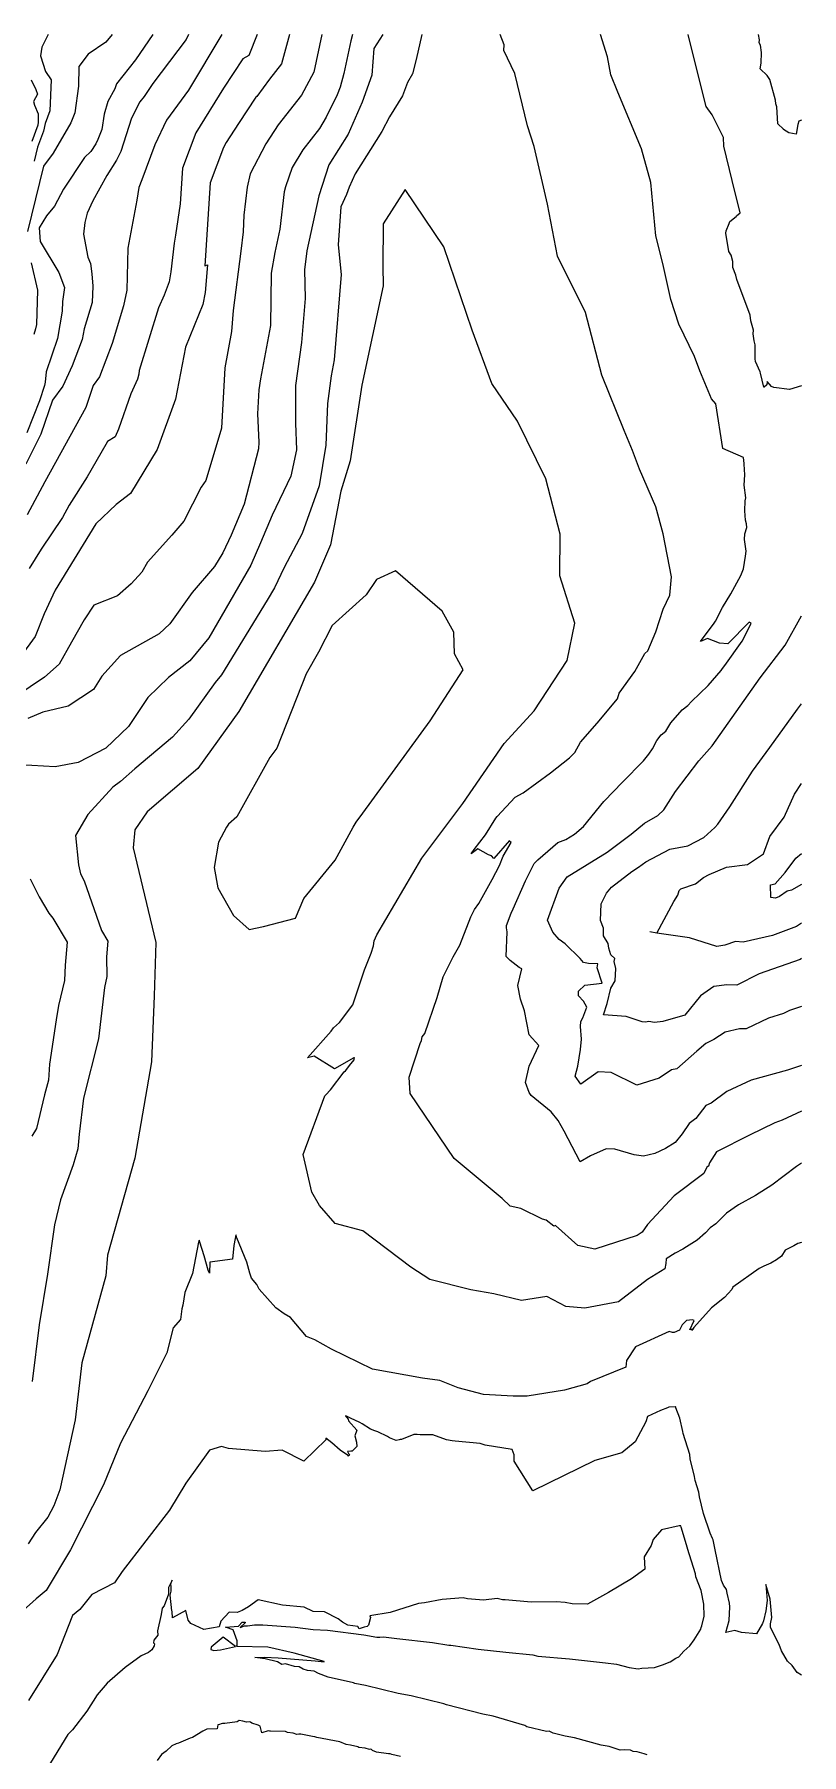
# Model space of a CAD drawing. Header units: metres. Extents: x 808189 to 809552, y 9158146 to 9159172.
# Drawn here: x 809252 to 809552, y 9158498 to 9159172 of the extents above; entities that cross this region are included whole.
import ezdxf

# ---------------------------------------------------------------- set-up
doc = ezdxf.new("R2010")
doc.units = ezdxf.units.M
doc.layers.add('C-TOPO-MAJR', color=9, linetype='Continuous')

msp = doc.modelspace()

# ---------------------------------------------------------------- linework, layer by layer
at = {"layer": 'C-TOPO-MAJR', "color": 9, "linetype": 'Continuous', "lineweight": 5}
for points, elevation in [([(809364.27, 9159172.13), (809361.2, 9159157.32), (809356.34, 9159148.28), (809347.21, 9159136.67), (809342.44, 9159129.19), (809336.24, 9159117.46), (809335.05, 9159112.24), (809333.74, 9159101.34), (809333.48, 9159094.79), (809332.58, 9159087.23), (809329.6, 9159063.91), (809328.95, 9159055.78), (809326.36, 9159041.46), (809325.06, 9159017.9), (809318.92, 9158997.33), (809317, 9158994.75), (809310.28, 9158981.44), (809305.5, 9158975.95), (809296.01, 9158965.32), (809293.75, 9158961.42), (809289.57, 9158956.81), (809284.22, 9158952.16), (809275.02, 9158948.46), (809271.12, 9158942.69), (809266.17, 9158934.02), (809261.43, 9158925.37), (809255.58, 9158920.31), (809232.62, 9158904.8)], 2760), ([(809388.24, 9159172.13), (809384.67, 9159166.54), (809383.95, 9159156.15), (809380.11, 9159145.57), (809374.68, 9159133.02), (809367.12, 9159121.02), (809363.16, 9159108.87), (809358.42, 9159087.37), (809357.53, 9159079.88), (809357.85, 9159068.71), (809356.32, 9159051.46), (809354.06, 9159034.62), (809354.01, 9159019.8), (809354.35, 9159009.31), (809352.19, 9158999.01), (809344.82, 9158983.76), (809340.29, 9158972.96), (809336.55, 9158964.14), (809319.99, 9158935.64), (809312.58, 9158926.66), (809304.2, 9158920.14), (809296.14, 9158912.31), (809288.58, 9158900.97), (809279.67, 9158892.5), (809268.85, 9158886.78), (809259.85, 9158885.17), (809246.14, 9158885.93)], 2780), ([(809351.71, 9159172.13), (809348.47, 9159160.58), (809343.84, 9159154.58), (809338.89, 9159147.81), (809338.5, 9159147.59), (809331.64, 9159137.23), (809326.87, 9159129.75), (809325.84, 9159127.79), (809320.53, 9159113.98), (809318.49, 9159081.49), (809319.49, 9159081.86), (809318.62, 9159071.01), (809317.67, 9159066.23), (809310.86, 9159049.59), (809306.96, 9159029.16), (809299.84, 9159009.46), (809289.4, 9158992.23), (809283.75, 9158987.89), (809275.79, 9158980.36), (809259.86, 9158954.41), (809255.5, 9158945.1), (809251.99, 9158936.25), (809246.43, 9158928.55)], 2750), ([(809312.13, 9159172.13), (809311.1, 9159170.16), (809298.11, 9159152.91), (809294.69, 9159147.78), (809292.97, 9159145.66), (809289.69, 9159139.26), (809285.5, 9159126.23), (809283.83, 9159122.89), (809280.07, 9159116.78), (809274.55, 9159106.86), (809272.39, 9159102.09), (809271.42, 9159098.42), (809270.9, 9159093.85), (809272.61, 9159084.8), (809273.63, 9159082.37), (809274.24, 9159078.35), (809274.54, 9159073.49), (809274.27, 9159067.09), (809271.25, 9159056.73), (809270.36, 9159052.6), (809266.48, 9159042.29), (809262.82, 9159034.36), (809258.78, 9159028.84), (809254.25, 9159015.49), (809248.33, 9159003.78)], 2720), ([(809298.06, 9159172.13), (809291.36, 9159162.11), (809283.85, 9159152.76), (809283.16, 9159150.84), (809280.47, 9159145.88), (809279, 9159140.89), (809278.11, 9159134.91), (809276.54, 9159130.92), (809275.7, 9159129.25), (809273.82, 9159126.2), (809271.35, 9159123.87), (809263.1, 9159111.47), (809259.5, 9159104.88), (809256.36, 9159101.08), (809253.55, 9159096.36), (809253.9, 9159090.96), (809261.27, 9159078.81), (809263.47, 9159073), (809262.68, 9159067.46), (809262.56, 9159063.63), (809260.67, 9159053), (809256.25, 9159039.97), (809255.89, 9159035.88), (809255.62, 9159034.6), (809253.72, 9159028.57), (809248.71, 9159015.98)], 2710), ([(809325.16, 9159172.13), (809312.05, 9159150.24), (809303.42, 9159138.58), (809298.84, 9159128.85), (809293.73, 9159115.14), (809292.57, 9159112.16), (809291.85, 9159107.22), (809288.33, 9159088.34), (809287.94, 9159071.97), (809286.59, 9159065.77), (809282.22, 9159051.02), (809277.17, 9159037.95), (809274.72, 9159034.55), (809271.81, 9159026), (809255.72, 9158996.77), (809248.84, 9158983.85)], 2730), ([(809282.16, 9159172.13), (809279.62, 9159169.07), (809272.8, 9159164.4), (809269.04, 9159159.56), (809269, 9159151.86), (809267.55, 9159141.41), (809265.93, 9159137.45), (809259.07, 9159125.57), (809255.19, 9159120.46), (809249, 9159094.87)], 2700), ([(809376.33, 9159172.13), (809375.74, 9159169.59), (809372.97, 9159156.87), (809371.5, 9159151.5), (809370.32, 9159148.39), (809366.08, 9159139.73), (809363.36, 9159135.28), (809356.82, 9159126.92), (809352.73, 9159119.96), (809350.03, 9159112.46), (809349.58, 9159110.5), (809347.81, 9159095.78), (809345.95, 9159086.63), (809344.49, 9159078.62), (809344.25, 9159058.07), (809340.28, 9159037.21), (809339.62, 9159032.89), (809339.08, 9159023.39), (809339.67, 9159012.29), (809339.48, 9159009.77), (809333.84, 9158988.03), (809328.81, 9158975.92), (809325.58, 9158968.95), (809322.29, 9158963.67), (809313.5, 9158953.45), (809304.73, 9158941.22), (809300.62, 9158937.29), (809285.37, 9158928.77), (809278.14, 9158920.64), (809274.89, 9158915.42), (809264.98, 9158908.86), (809255, 9158906.52), (809249.13, 9158904.14)], 2770), ([(809338.92, 9159172.13), (809335.74, 9159163.83), (809333.42, 9159162.51), (809325.8, 9159151.01), (809314.95, 9159133.52), (809309.74, 9159119.72), (809308.82, 9159105.77), (809307.03, 9159093.43), (809306.44, 9159090.28), (809305.2, 9159079.11), (809304.44, 9159075.24), (809302.54, 9159069.96), (809300.37, 9159065.03), (809292.78, 9159040.44), (809292.57, 9159039.01), (809292.13, 9159037.03), (809289.53, 9159031.32), (809284.63, 9159017.39), (809283.31, 9159014.46), (809280.39, 9159012.57), (809279.73, 9159011.47), (809272.36, 9158998.83), (809265.36, 9158987.73), (809262.74, 9158982.86), (809254.31, 9158970.39), (809249.6, 9158962.88)], 2740), ([(809403.51, 9159172.13), (809401.23, 9159162.24), (809399.86, 9159156.64), (809397.88, 9159153.26), (809395.89, 9159148.09), (809390.78, 9159139.86), (809387.79, 9159134.13), (809377.39, 9159117.46), (809375, 9159112.24), (809373.97, 9159109.36), (809371.74, 9159104.58), (809370.76, 9159089.73), (809371.88, 9159077.99), (809369.21, 9159044.64), (809368.01, 9159038.33), (809366.56, 9159027.44), (809365.83, 9159011.15), (809363.26, 9158995.25), (809356.56, 9158976.59), (809349.59, 9158963.29), (809345.71, 9158955.24), (809342.95, 9158950.49), (809324.97, 9158921.15), (809322.5, 9158918.14), (809312.22, 9158903.86), (809305.82, 9158896.73), (809291.1, 9158884.4), (809285.45, 9158879.45), (809282.43, 9158877.18), (809272.6, 9158866.5), (809267.8, 9158858.25), (809268.93, 9158846.73), (809269.77, 9158843.21), (809271.19, 9158840.41), (809277.98, 9158820.97), (809280.47, 9158816.81), (809279.9, 9158810.75), (809280.05, 9158802.94), (809279.2, 9158798.7), (809276.84, 9158778.58), (809270.95, 9158755.37), (809269.18, 9158741.22), (809268.64, 9158735.49), (809266.85, 9158729.15), (809261.94, 9158715.52), (809259.56, 9158705.66), (809256.85, 9158686.38), (809253.57, 9158666.55), (809250.76, 9158644.23)], 2790), ([(809257.06, 9159172.13), (809254.6, 9159167.14), (809254.01, 9159163.79), (809256.09, 9159157.55), (809258.22, 9159154.29), (809257.77, 9159142.2), (809255.89, 9159137.16), (809255.26, 9159134.2), (809252.88, 9159127.96), (809251.57, 9159122.44)], 2690), ([(809552.33, 9158750.26), (809544.75, 9158746.75), (809541.88, 9158745.67), (809531.89, 9158740.87), (809518.96, 9158734.25), (809516.2, 9158730), (809515.82, 9158728.64), (809515.65, 9158728.55), (809515.25, 9158728.24), (809513.97, 9158725.82), (809502.4, 9158717.06), (809492, 9158705.87), (809489.85, 9158702.83), (809487.93, 9158701.55), (809471.35, 9158696.19), (809464.7, 9158697.55), (809455.87, 9158705.37), (809455.24, 9158705.21), (809452.21, 9158707.57), (809450.78, 9158707.95), (809442.29, 9158712.11), (809438.1, 9158713.04), (809434.97, 9158716), (809416.24, 9158731.71), (809398.91, 9158757.17), (809398.56, 9158763.55), (809402.89, 9158776.72), (809403.37, 9158777.88), (809403.66, 9158779.39), (809404.73, 9158780.59), (809409.49, 9158794.73), (809411.84, 9158802.89), (809415.73, 9158810.71), (809418.38, 9158815.21), (809422.67, 9158826.42), (809424.2, 9158829.23), (809425.8, 9158831.64), (809431.04, 9158841), (809433.93, 9158846.51), (809435.44, 9158850.18), (809438.49, 9158855.52), (809437.88, 9158856.05), (809437.88, 9158856.3), (809431.66, 9158849.23), (809430.86, 9158850.31), (809429.64, 9158850.66), (809425.51, 9158853.05), (809422.9, 9158851.1), (809423.96, 9158852.72), (809428.5, 9158858.45), (809432.46, 9158865.02), (809433.01, 9158865.7), (809440.07, 9158873.26), (809443.23, 9158874.94), (809453.95, 9158882.77), (809461.36, 9158888.65), (809463.47, 9158890.81), (809465.74, 9158894.77), (809472.21, 9158902.23), (809480.14, 9158911.83), (809480.82, 9158914.06), (809486.98, 9158922.43), (809490.95, 9158929.59), (809492.01, 9158930.6), (809495.17, 9158938.02), (809498.09, 9158946.9), (809500.65, 9158952.46), (809501.32, 9158959.57), (809498.1, 9158976.41), (809495.22, 9158986.98), (809488.8, 9159001.75), (809486.11, 9159009.03), (809482.77, 9159016.91), (809474.08, 9159038.66), (809467.65, 9159063.12), (809456.65, 9159085.21), (809452.72, 9159105.65), (809447.54, 9159128.23), (809444.97, 9159136.34), (809440.01, 9159156.81), (809435.59, 9159165.88), (809435.81, 9159168.01), (809434.17, 9159172.13)], 2790), ([(809552.33, 9158768.12), (809546.83, 9158766.3), (809532.61, 9158762.38), (809523.02, 9158757.86), (809516.83, 9158753.39), (809514.77, 9158752.38), (809510.94, 9158747.33), (809508.26, 9158745.39), (809505.52, 9158741.34), (809502.74, 9158737.97), (809498.97, 9158735.6), (809494.78, 9158733.58), (809490.42, 9158732.57), (809486.66, 9158733.17), (809479.19, 9158735.27), (809475.75, 9158735.49), (809469.62, 9158732.73), (809465.57, 9158730.31), (809459.3, 9158742.35), (809456.94, 9158746.61), (809454.13, 9158749.97), (809446.36, 9158756.29), (809445.61, 9158757.55), (809444.08, 9158761.46), (809445.62, 9158767.79), (809449.35, 9158775.98), (809445.57, 9158780.13), (809443.68, 9158789.55), (809442.23, 9158794.13), (809441.12, 9158799.41), (809442.74, 9158805.97), (809441.69, 9158806.52), (809438.07, 9158809.22), (809436.53, 9158810.88), (809436.99, 9158820.52), (809436.66, 9158822.06), (809436.73, 9158822.95), (809438.47, 9158827.79), (809439.34, 9158829.5), (809444.15, 9158840.5), (809447.57, 9158847.27), (809448.92, 9158848.66), (809456.83, 9158855.51), (809459.94, 9158856.67), (809463.33, 9158858.76), (809466.86, 9158861.71), (809474.89, 9158871.5), (809475.02, 9158871.69), (809482.13, 9158879.13), (809490.38, 9158887.52), (809492.49, 9158890.06), (809493.91, 9158892.21), (809495.59, 9158895.45), (809497.28, 9158897.68), (809499.12, 9158899.06), (809500.24, 9158901.08), (809501.15, 9158902.39), (809505.57, 9158907.5), (809507.78, 9158909.17), (809509.13, 9158910.69), (809515.7, 9158916.99), (809520.76, 9158922.87), (809521.31, 9158923.73), (809522.31, 9158924.85), (809529.04, 9158934.4), (809532.47, 9158941.06), (809532.54, 9158941.47), (809531.73, 9158941.8), (809523.47, 9158933.38), (809520.14, 9158933.6), (809515.52, 9158935.47), (809512.7, 9158934.21), (809518.12, 9158941.43), (809518.64, 9158942.24), (809521.35, 9158947.51), (809524.64, 9158952.91), (809528.47, 9158960.05), (809529.54, 9158962.78), (809530.38, 9158967.64), (809530.56, 9158969.6), (809530.02, 9158974.24), (809530.08, 9158976.37), (809530.9, 9158978.92), (809530.8, 9158980.36), (809530.38, 9158981.78), (809530.15, 9158985.51), (809530.23, 9158989.39), (809530.42, 9158990.56), (809529.77, 9158995.56), (809530.05, 9158999.57), (809529.83, 9159003.76), (809529.78, 9159004.02), (809529.52, 9159006.28), (809521.41, 9159009.83), (809518.74, 9159027.31), (809517.06, 9159029.34), (809512.41, 9159040.3), (809510.3, 9159045.92), (809504.27, 9159058.63), (809501.1, 9159068.23), (809497.95, 9159082.4), (809495.15, 9159093.23), (809493.24, 9159114.08), (809489.61, 9159127.26), (809480.34, 9159149.52), (809477.59, 9159156.32), (809476.23, 9159163.28), (809473.5, 9159172.13)], 2780), ([(809552.33, 9159034.37), (809547.65, 9159032.94), (809541.49, 9159033.83), (809540.48, 9159034.12), (809538.9, 9159036.18), (809538.74, 9159034.88), (809537.68, 9159033.94), (809537.47, 9159033.96), (809536.16, 9159039.37), (809536.11, 9159039.9), (809534.29, 9159043.94), (809534.1, 9159044.99), (809534.15, 9159050.45), (809533.79, 9159052.01), (809533.36, 9159054.85), (809533.47, 9159056.23), (809532.46, 9159059.93), (809532.18, 9159062.14), (809526.99, 9159076.04), (809526.58, 9159077.73), (809525.36, 9159080.75), (809525.33, 9159083.12), (809524.72, 9159085.6), (809523.86, 9159087.03), (809522.7, 9159094.27), (809522.79, 9159095.11), (809523.97, 9159098.08), (809524.17, 9159098.88), (809526.74, 9159100.84), (809526.87, 9159101), (809528.31, 9159102.15), (809525.11, 9159114.84), (809521.86, 9159128.29), (809521.67, 9159131.7), (809517.27, 9159140.6), (809514.95, 9159143.83), (809508.69, 9159168.77), (809507.9, 9159172.13)], 2770), ([(809552.33, 9159138.49), (809551.29, 9159138.08), (809550.88, 9159136.88), (809550.2, 9159132.99), (809547.33, 9159133.52), (809545.27, 9159134.89), (809545.28, 9159134.98), (809542.99, 9159137.13), (809542.69, 9159143.8), (809542.23, 9159144.97), (809542.1, 9159146.35), (809539.93, 9159154.49), (809539.85, 9159154.41), (809538.89, 9159156.05), (809536.07, 9159158.64), (809536.52, 9159160.91), (809536.68, 9159165.01), (809536.2, 9159167.86), (809535.75, 9159168.86), (809535.87, 9159170.02), (809535.5, 9159172.13)], 2760), ([(809250.41, 9159154.29), (809252.28, 9159150.59), (809252.86, 9159148.74), (809251.38, 9159145.8), (809251.76, 9159144.45), (809253.19, 9159141.06), (809253.13, 9159137.76), (809252.99, 9159136.55), (809250.62, 9159130.17)], 2680), ([(809552.33, 9158729.81), (809550.32, 9158728.56), (809540.63, 9158721.28), (809534.22, 9158717.16), (809527.59, 9158713.53), (809522.9, 9158710.23), (809518.71, 9158706.04), (809516.56, 9158704.46), (809514.73, 9158702.53), (809511.42, 9158699.68), (809507.17, 9158697.12), (809505.84, 9158696.08), (809502.82, 9158694.59), (809499.22, 9158692.35), (809499.09, 9158690.5), (809498.79, 9158688.41), (809491.99, 9158684.23), (809480.64, 9158675.55), (809467.41, 9158672.97), (809459.95, 9158673.62), (809452.44, 9158677.58), (809442.61, 9158676.01), (809431.74, 9158678.69), (809422.65, 9158680.22), (809406.58, 9158684.26), (809399.19, 9158689.06), (809380.34, 9158703.37), (809369.54, 9158706.22), (809363.37, 9158713.26), (809360.46, 9158718.43), (809357.05, 9158733.3), (809365.56, 9158756.23), (809365.83, 9158756.58), (809367.66, 9158758.56), (809373.1, 9158765.58), (809373.55, 9158766.04), (809375.69, 9158768.71), (809375.78, 9158768.87), (809377.01, 9158770.29), (809376.94, 9158770.56), (809377.15, 9158771.1), (809376.82, 9158771.07), (809369.27, 9158766.75), (809361.26, 9158771.81), (809358.66, 9158771.14), (809367.92, 9158781.55), (809368.91, 9158782.92), (809371.19, 9158785.02), (809376.45, 9158791.92), (809381.09, 9158805.53), (809383.7, 9158812.15), (809384.6, 9158815.04), (809384.87, 9158816.94), (809385.93, 9158819.37), (809403.5, 9158849.35), (809419.58, 9158870.81), (809435.74, 9158894.29), (809447.58, 9158907.02), (809460.41, 9158926.81), (809463.41, 9158941.46), (809457.63, 9158959.98), (809457.67, 9158976.25), (809452.15, 9158997.95), (809441.02, 9159020.63), (809430.92, 9159035.3), (809423.29, 9159056.24), (809412.15, 9159088.87), (809396.96, 9159111.37), (809388.3, 9159097.93), (809388.21, 9159081.35), (809388.33, 9159073.61), (809380.02, 9159034.7), (809375.36, 9159005.07), (809371.75, 9158993.14), (809367.74, 9158972.07), (809361.43, 9158957.46), (809331.86, 9158906.76), (809315.74, 9158884.46), (809295.9, 9158867.54), (809291.04, 9158860.46), (809290.37, 9158853.46), (809299.31, 9158816.27), (809298.63, 9158795.35), (809297.55, 9158769.58), (809291.08, 9158731.81), (809280.33, 9158693.79), (809279.67, 9158685.75), (809270.25, 9158651.64), (809267.62, 9158629.32), (809261.68, 9158601.85), (809259.31, 9158595.62), (809256.96, 9158591.08), (809252.05, 9158585.16), (809249.2, 9158580.65)], 2800), ([(809250.42, 9159082.56), (809252.86, 9159071.91), (809252.46, 9159058.48), (809252.14, 9159056.71), (809251.41, 9159054.54)], 2700), ([(809552.33, 9158791.2), (809547.62, 9158789.67), (809545.22, 9158788.46), (809539.38, 9158786.69), (809530.66, 9158782.43), (809528.02, 9158782.51), (809522.42, 9158781.19), (809517.95, 9158778.25), (809514.85, 9158776.78), (809511.22, 9158773.72), (809503.48, 9158766.77), (809501.29, 9158766.47), (809496.55, 9158763.12), (809487.74, 9158760.39), (809477.72, 9158765.42), (809472.57, 9158765.63), (809465.88, 9158760.75), (809463.65, 9158763.98), (809464.62, 9158767.89), (809465.72, 9158774.33), (809466.07, 9158778.44), (809465.72, 9158783.34), (809465.78, 9158785.31), (809466.65, 9158786.82), (809468.17, 9158790.94), (809466.8, 9158793.3), (809464.85, 9158795.47), (809464.86, 9158797.22), (809467.38, 9158799.55), (809474.24, 9158800.4), (809472.17, 9158806.44), (809472.52, 9158807.9), (809468.81, 9158808.06), (809466.88, 9158808.43), (809465.6, 9158809.99), (809459.74, 9158815.72), (809457.33, 9158817.42), (809457.35, 9158817.53), (809454.78, 9158820.29), (809452.81, 9158825.09), (809457.33, 9158837.63), (809460.4, 9158841.97), (809476.11, 9158851.7), (809485.49, 9158858.69), (809490.78, 9158863.07), (809496.04, 9158866.05), (809498.39, 9158868.34), (809502.96, 9158875.42), (809512.06, 9158887.54), (809517.28, 9158893.34), (809536.07, 9158920), (809545.87, 9158932.8), (809552.33, 9158944.33)], 2770), ([(809552.33, 9158810), (809551.73, 9158809.65), (809535.64, 9158803.99), (809526.97, 9158799.64), (809523.01, 9158799.75), (809517.94, 9158799.02), (809512.68, 9158795.38), (809506.55, 9158787.81), (809497.99, 9158785.36), (809494.71, 9158784.9), (809492.49, 9158785.35), (809491.12, 9158785.14), (809489.86, 9158785.17), (809483.55, 9158787.31), (809474.74, 9158787.91), (809476.16, 9158792.37), (809477.54, 9158798.36), (809479.27, 9158801.33), (809479.57, 9158806.07), (809478.83, 9158808.8), (809479.09, 9158810.07), (809477.53, 9158811.53), (809476.77, 9158814.05), (809476.52, 9158815.96), (809474.75, 9158818.92), (809474.64, 9158821.87), (809473.47, 9158824.88), (809473.83, 9158831.5), (809475.94, 9158835.68), (809476.48, 9158836.43), (809477.84, 9158838.03), (809485.84, 9158844.15), (809488.46, 9158845.77), (809491.27, 9158847.87), (809500.67, 9158852.88), (809507.74, 9158854.19), (809514.03, 9158857.44), (809518.39, 9158861.42), (809519.57, 9158862.67), (809524.18, 9158869.51), (809533.1, 9158883.49), (809539.87, 9158892.75), (809550.69, 9158907.7), (809552.33, 9158909.85)], 2760), ([(809552.33, 9158823.92), (809550.3, 9158822.58), (809540.9, 9158819.02), (809529.49, 9158816.48), (809526.41, 9158816.66), (809522.21, 9158815.21), (809519.06, 9158814.71), (809508.43, 9158818.08), (809495.64, 9158819.96), (809502.27, 9158832.41), (809503.77, 9158834.8), (809504.29, 9158836.64), (809505.03, 9158837.28), (809510.78, 9158839.28), (809513.87, 9158841.82), (809516.08, 9158842.96), (809522.89, 9158845.88), (809531.13, 9158846.81), (809537.36, 9158851.01), (809539.84, 9158857.81), (809545.49, 9158865.41), (809549.6, 9158874.44), (809552.33, 9158878.67)], 2750), ([(809552.33, 9158839.07), (809548.41, 9158836.76), (809546.74, 9158836.38), (809543.64, 9158834.28), (809542.13, 9158833.68), (809540.32, 9158834), (809540.16, 9158838.93), (809541.96, 9158839.3), (809545.87, 9158843.72), (809550.06, 9158849.37), (809552.33, 9158851.24)], 2740), ([(809249.98, 9158841.23), (809253.53, 9158834.23), (809257.28, 9158827.78), (809258.95, 9158825.84), (809264.55, 9158816.5), (809263.69, 9158807.4), (809263.43, 9158801.46), (809261.15, 9158791.56), (809260.16, 9158786.01), (809257.61, 9158768.59), (809257.24, 9158762.4), (809255.63, 9158756.64), (809252.47, 9158743.45), (809250.73, 9158740.46)], 2780), ([(809495.64, 9158819.96), (809492.92, 9158820.49)], 2750), ([(809552.33, 9158698.78), (809550.92, 9158698.39), (809549.34, 9158697.44), (809545.9, 9158695.78), (809544.49, 9158693.45), (809542.5, 9158691.91), (809540.26, 9158690.68), (809537.58, 9158689.54), (809535.68, 9158688.53), (809525.33, 9158681.25), (809524.98, 9158680.4), (809522.08, 9158677.14), (809517.08, 9158673.11), (809510.16, 9158665.48), (809509.72, 9158664.82), (809509.48, 9158664.25), (809509.46, 9158664.8), (809508.51, 9158664.55), (809508.5, 9158664.55), (809508.5, 9158664.55), (809510.23, 9158668.17), (809509.6, 9158668.49), (809507.29, 9158668.21), (809505.55, 9158666.55), (809504.5, 9158664.45), (809502.41, 9158663.54), (809501.73, 9158663.5), (809500.39, 9158663.92), (809487.2, 9158657.87), (809483.73, 9158652.47), (809483.4, 9158649.97), (809469.55, 9158644.35), (809468.3, 9158643.33), (809459.46, 9158640.83), (809444.83, 9158638.56), (809439.31, 9158638.5), (809427.69, 9158639.13), (809417.72, 9158641.79), (809410.58, 9158644.68), (809403.8, 9158645.59), (809384.2, 9158649.18), (809368.1, 9158656.91), (809361.57, 9158660.65), (809358.26, 9158661.98), (809352.07, 9158669.35), (809349.57, 9158670.85), (809346.35, 9158673.13), (809339.81, 9158680.49), (809338.84, 9158682.24), (809336.76, 9158684.8), (809336.06, 9158686.71), (809334.97, 9158691.09), (809330.97, 9158700.55), (809330.79, 9158701.62), (809330.62, 9158701.76), (809330.41, 9158700.35), (809329.79, 9158697.57), (809329.3, 9158692.21), (809320.4, 9158691.05), (809320.35, 9158686.74), (809319.73, 9158687.88), (809318.18, 9158693.58), (809316.46, 9158698.86), (809316.29, 9158699.62), (809316.15, 9158699.16), (809316, 9158698.83), (809313.59, 9158686.55), (809310.62, 9158679.11), (809309.83, 9158674.23), (809309.4, 9158672.81), (809308.96, 9158668.58), (809306.1, 9158665.26), (809303.61, 9158655.56), (809296.08, 9158640.69), (809285.48, 9158620.13), (809278.76, 9158603.83), (809265.82, 9158578.33), (809256.28, 9158562.35), (809252.37, 9158559.1), (809240.9, 9158548.82)], 2810), ([(809552.33, 9158529.24), (809550.56, 9158530.26), (809548.57, 9158532.95), (809546.86, 9158534.75), (809544.49, 9158538.77), (809543.49, 9158541.19), (809540.15, 9158547.9), (809540.18, 9158549.35), (809540.62, 9158551.82), (809540.06, 9158558.95), (809538.26, 9158564.78), (809538.78, 9158558.5), (809538.28, 9158554.37), (809537.36, 9158550.51), (809536.97, 9158549.5), (809534.72, 9158545.36), (809528.78, 9158545.94), (809526.17, 9158546.68), (809522.65, 9158545.97), (809523.99, 9158550.64), (809524.18, 9158556.01), (809524.1, 9158557.38), (809523.12, 9158561.31), (809522.87, 9158562.76), (809521.72, 9158564.52), (809520.97, 9158566.29), (809518.5, 9158578.31), (809517.64, 9158582.19), (809517.45, 9158582.73), (809517.46, 9158582.8), (809516.52, 9158584.82), (809513.84, 9158592.52), (809512.33, 9158599.14), (809512.1, 9158600.91), (809510.57, 9158605.56), (809510.38, 9158607.02), (809508.72, 9158613.94), (809508.51, 9158615.64), (809505.92, 9158623.95), (809505.81, 9158624.7), (809504.58, 9158629.96), (809503.11, 9158633.92), (809503.03, 9158634.35), (809502.96, 9158634.3), (809500.31, 9158634.24), (809499.76, 9158633.95), (809496.98, 9158632.91), (809491.94, 9158630.51), (809491.28, 9158628.5), (809487.05, 9158620.59), (809481.85, 9158616.31), (809471.24, 9158613.31), (809447.06, 9158601.39), (809439.73, 9158613.04), (809439.63, 9158615.6), (809438.89, 9158617.67), (809428.28, 9158619.31), (809426.33, 9158619.96), (809416.54, 9158620.87), (809415.45, 9158621.1), (809413.15, 9158621.37), (809407.78, 9158623.34), (809402.87, 9158623.33), (809401.66, 9158623.52), (809400.38, 9158623.52), (809395.53, 9158621.54), (809395.08, 9158621.52), (809394.65, 9158621.46), (809393.46, 9158621.2), (809390.81, 9158622.28), (809390.05, 9158622.77), (809386.31, 9158624.57), (809385.15, 9158624.92), (809383.41, 9158625.61), (809380.16, 9158627.72), (809379.18, 9158628.26), (809375.54, 9158629.91), (809375.25, 9158630.1), (809373.75, 9158630.81), (809373.63, 9158630.66), (809374.04, 9158630.31), (809374.66, 9158629.49), (809374.76, 9158628.82), (809378.08, 9158625.22), (809377.29, 9158623.03), (809377.96, 9158620.47), (809378.07, 9158618.84), (809376.22, 9158616.94), (809375.64, 9158617.01), (809374.32, 9158616.92), (809374.56, 9158616.54), (809374.87, 9158615.79), (809375.1, 9158615.42), (809374.69, 9158615.05), (809374.59, 9158615.19), (809374.4, 9158615.36), (809371.53, 9158617.36), (809368.3, 9158620.31), (809365.9, 9158622.11), (809365.94, 9158621.39), (809357.21, 9158613.12), (809348.83, 9158617.4), (809342.12, 9158616.87), (809327.76, 9158618.06), (809324.95, 9158618.86), (809320.34, 9158617.37), (809311.07, 9158604.45), (809304.56, 9158593.92), (809286.12, 9158569.87), (809283.12, 9158565.41), (809274.2, 9158560.82), (809269.54, 9158554.93), (809266.65, 9158552.63), (809260.62, 9158537.31), (809249.35, 9158519.24)], 2820), ([(809491.85, 9158497.97), (809490.64, 9158498.46), (809487.85, 9158499.15), (809486.37, 9158499.3), (809485.22, 9158499.82), (809483.06, 9158499.95), (809481.29, 9158499.88), (809476.87, 9158501.29), (809473.84, 9158501.73), (809463.31, 9158504.7), (809459.64, 9158505.33), (809454.94, 9158506.5), (809453.47, 9158507.23), (809452.3, 9158507.1), (809444.63, 9158509.03), (809443.86, 9158509.49), (809431.4, 9158513.2), (809427.41, 9158513.96), (809413.2, 9158517.55), (809412.17, 9158518), (809399.27, 9158521.14), (809394.24, 9158522.01), (809381.39, 9158525.21), (809377.3, 9158525.98), (809376.74, 9158526.16), (809366.86, 9158528.4), (809363.02, 9158529.91), (809361.29, 9158530.78), (809358.75, 9158531.1), (809357.02, 9158531.56), (809355.46, 9158532.51), (809353.57, 9158532.56), (809350.11, 9158533.72), (809348.59, 9158533.45), (809346.94, 9158534.41), (809342.07, 9158535.67), (809338.1, 9158536.17), (809341.84, 9158536.32), (809347.22, 9158536.02), (809361.68, 9158534.78), (809365.25, 9158534.48), (809365.22, 9158534.58), (809353.46, 9158537.88), (809343.21, 9158540.17), (809331.01, 9158540.5), (809330.94, 9158540.5), (809331.09, 9158540.8), (809331.11, 9158542.61), (809329.59, 9158546.98), (809326.55, 9158547.97), (809331.71, 9158548.4), (809333.07, 9158549.98), (809334.19, 9158550.03), (809334.43, 9158549.87), (809332.28, 9158547.92), (809334.04, 9158548.53), (809335.19, 9158548.54), (809337.91, 9158548.9), (809341.24, 9158548.94), (809353.89, 9158548.08), (809360.94, 9158547.06), (809366.5, 9158546.89), (809380.83, 9158545.03), (809385.83, 9158544.13), (809387.04, 9158544.05), (809388.53, 9158544.29), (809393.66, 9158543.55), (809407.65, 9158542.06), (809414.13, 9158540.95), (809414.86, 9158540.98), (809425.65, 9158539.42), (809436.45, 9158538.28), (809447.06, 9158537.15), (809449.01, 9158536.61), (809461.32, 9158535.63), (809475.42, 9158534), (809479.8, 9158533.59), (809484.75, 9158532.23), (809488.24, 9158531.69), (809489.67, 9158531.94), (809494.74, 9158532.24), (809497.84, 9158533.26), (809500.88, 9158534.5), (809503, 9158535.89), (809504.23, 9158536.42), (809506.16, 9158538.58), (809508.51, 9158540.74), (809510.19, 9158543), (809512.85, 9158547.29), (809512.93, 9158547.91), (809513.21, 9158548.55), (809514.1, 9158552.33), (809514.03, 9158557.1), (809512.93, 9158562.38), (809510.93, 9158567.73), (809510.69, 9158568.99), (809507.66, 9158578.83), (809507.57, 9158579.02), (809505.12, 9158587.19), (809505.01, 9158587.78), (809504.4, 9158587.73), (809497.49, 9158586.19), (809494.18, 9158582.35), (809493.44, 9158580.09), (809490.65, 9158575.59), (809490.87, 9158570.82), (809485.67, 9158566.94), (809476.64, 9158561.67), (809468.38, 9158557.03), (809462.37, 9158557.2), (809459.71, 9158557.72), (809456.16, 9158557.93), (809446.31, 9158557.8), (809436.2, 9158558.7), (809435.16, 9158558.71), (809433.09, 9158559.26), (809427.61, 9158558.59), (809421.43, 9158559.15), (809419.65, 9158559.55), (809411.43, 9158558.83), (809404.56, 9158557.5), (809402.14, 9158557.31), (809391.06, 9158553.74), (809383.17, 9158552.48), (809383.4, 9158551.8), (809382.64, 9158548.75), (809382.06, 9158548.24), (809380.89, 9158548.07), (809378.91, 9158547.31), (809378.41, 9158548.32), (809374.54, 9158548.86), (809372.4, 9158549.94), (809370.68, 9158551.3), (809365.31, 9158554.04), (809360.89, 9158554.17), (809357.43, 9158555.91), (809348.94, 9158556.71), (809339.32, 9158558.75), (809335.6, 9158556.04), (809333.14, 9158554.54), (809331.1, 9158553.83), (809328.01, 9158553.95), (809324.79, 9158550.34), (809324.03, 9158548.15), (809318.02, 9158547.16), (809312.97, 9158549.52), (809311.88, 9158550.81), (809311.02, 9158554.51), (809305.8, 9158551.67), (809305.65, 9158554.11), (809305.55, 9158554.43), (809304.83, 9158560.61), (809305.32, 9158562.19), (809305.31, 9158563.97), (809305.17, 9158564.97), (809305.65, 9158566.46), (809304.22, 9158563.56), (809304.17, 9158561.01), (809302.55, 9158556.44), (809301.78, 9158555.43), (809301.37, 9158552.95), (809299.93, 9158546.59), (809300.08, 9158544.92), (809298.55, 9158542.9), (809298.36, 9158541.92), (809298.7, 9158541.54), (809298.63, 9158540.77), (809297.68, 9158539.19), (809296.46, 9158538.14), (809293.54, 9158536.8), (809287.2, 9158532.25), (809280.22, 9158526.08), (809276.22, 9158521.48), (809272.25, 9158515.14), (809266.56, 9158507.82), (809264.83, 9158505.91), (809262.28, 9158501.93), (809257.61, 9158494.22)], 2830), ([(809395.13, 9158497.29), (809391.71, 9158498.15), (809391.07, 9158498.45), (809390.43, 9158498.4), (809385.76, 9158498.99), (809384.2, 9158499.76), (809383.78, 9158500.03), (809383.36, 9158500.2), (809382.99, 9158500.07), (809381.24, 9158500.58), (809378.77, 9158500.9), (809378.37, 9158501.09), (809375.5, 9158501.77), (809373.9, 9158502.03), (809371.36, 9158503.04), (809362.39, 9158504.77), (809361.53, 9158505.1), (809360.65, 9158505.17), (809356.03, 9158506.15), (809355.27, 9158506.14), (809354.57, 9158505.99), (809353.04, 9158506.49), (809350.82, 9158506.69), (809350.13, 9158507.09), (809344.14, 9158507.23), (809343.83, 9158507.34), (809343.29, 9158507.41), (809340.78, 9158506.64), (809340.13, 9158509.24), (809339.35, 9158509.6), (809336.84, 9158510.46), (809336.32, 9158510.85), (809335.79, 9158510.93), (809334.84, 9158510.84), (809333.32, 9158511.23), (809331.94, 9158511.41), (809331.1, 9158510.99), (809326.36, 9158510.32), (809325.44, 9158510.28), (809324.86, 9158510.2), (809324.21, 9158509.89), (809323.63, 9158509.82), (809323.31, 9158508.15), (809319.32, 9158508.09), (809317.65, 9158507.25), (809313.61, 9158504.86), (809312.76, 9158504.58), (809308.21, 9158502.56), (809307.22, 9158502.31), (809305.52, 9158501.5), (809303.35, 9158499.48), (809301.55, 9158498.14), (809299.73, 9158495.81)], 2840)]:
    msp.add_lwpolyline(points, dxfattribs=dict(at, elevation=elevation))
for points, elevation in [([(809380.4, 9158866.97), (809406.79, 9158903.21), (809419.69, 9158923.16), (809416.33, 9158929.44), (809416.02, 9158937.94), (809411.54, 9158946.1), (809393.18, 9158961.91), (809385.69, 9158958.6), (809381.64, 9158952.58), (809368.43, 9158940.48), (809363.07, 9158930.06), (809358.15, 9158921.61), (809346.64, 9158892.51), (809343.95, 9158888.79), (809331.04, 9158865.48), (809327.73, 9158862.66), (809326.92, 9158861.48), (809323.86, 9158855.57), (809322.11, 9158845.67), (809323.6, 9158837.66), (809329.72, 9158826.92), (809335.82, 9158821.36), (809341.49, 9158822.51), (809353.99, 9158825.8), (809357.33, 9158833.54), (809369.51, 9158848.61), (809376.54, 9158861.45), (809377.72, 9158863.39), (809380.4, 9158866.97)], 2810), ([(809320.78, 9158539.25), (809322, 9158538.9), (809324.59, 9158539.11), (809330.55, 9158540.46), (809325.61, 9158544.08), (809320.98, 9158540.24), (809320.78, 9158539.25)], 2830)]:
    msp.add_lwpolyline(points, close=True, dxfattribs=dict(at, elevation=elevation))

doc.saveas('drawing.dxf')
